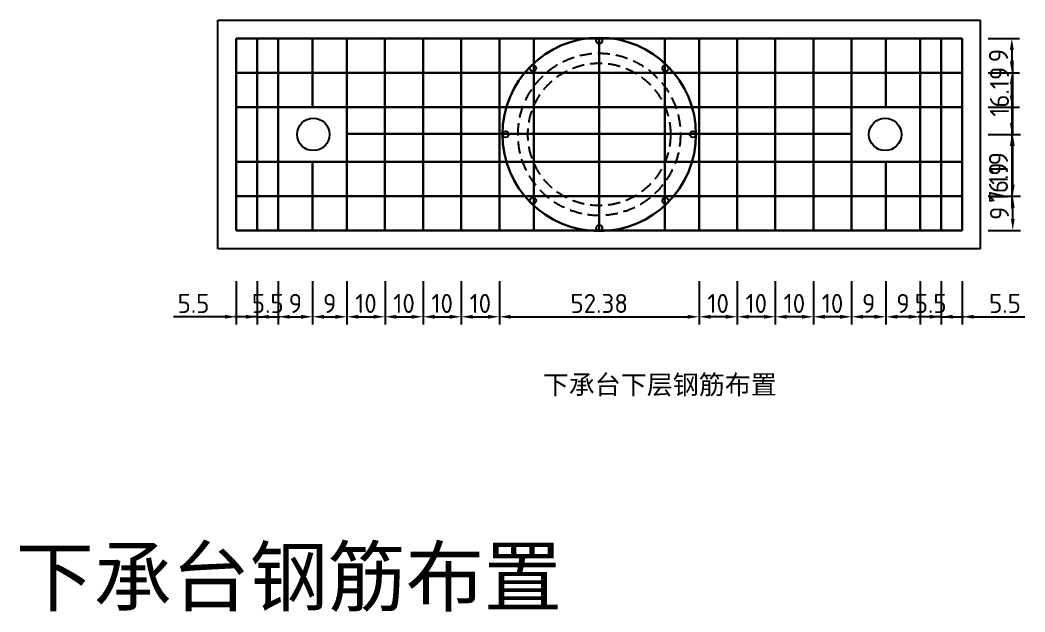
# Model space of a CAD drawing. Header units: millimetres. Extents: x 2537 to 35994, y -14212 to 3650.
# Drawn here: x 4884 to 7519, y -5926 to -4373 of the extents above; entities that cross this region are included whole.
import ezdxf

# ---------------------------------------------------------------- set-up
doc = ezdxf.new("R2010")
doc.units = ezdxf.units.MM
doc.linetypes.add('HIDDEN', pattern=[9.525, 6.35, -3.175])
doc.styles.get("Standard").update_dxf_attribs({"font": 'tssdeng.shx'})
doc.dimstyles.new('ISO-25', dxfattribs={"dimtxt": 50, "dimasz": 30, "dimexe": 20, "dimexo": 20, "dimgap": 10, "dimtad": 1, "dimlfac": 0.1, "dimdsep": 46, "dimtxsty": 'Standard', "dimcen": 30, "dimadec": 0, "dimazin": 0, "dimtfac": 1, "dimtmove": 0, "dimatfit": 3, "dimfxl": 0, "dimarcsym": 0})

# ---------------------------------------------------------------- blocks, each defined once
blk = doc.blocks.new('*U52')
blk.add_circle((0, 0), 8.1)
blk = doc.blocks.new('*U53')
at = {"color": 0, "linetype": 'ByBlock', "lineweight": -2, "transparency": 16777216}
for p, rotation in [((21141.6, -2239), 270), ((20967.9, -2311), 314.9999999999999), ((21315.4, -2311), 225.0000000000001), ((21387.3, -2484.7), 180), ((20967.9, -2658.4), 45.00000000000001), ((21315.4, -2658.4), 135), ((21141.6, -2730.4), 90.00000000000001)]:
    blk.add_blockref('*U52', p, dxfattribs=dict(at, rotation=rotation))
blk.add_blockref('*U52', (20895.9, -2484.7), dxfattribs=at)
blk = doc.blocks.new('*D54')
at = {"color": 0, "lineweight": -2, "transparency": 16777216}
for p, q in [((5450.9, -5058.4), (5450.9, -5171.5)), ((5505.9, -5058.4), (5505.9, -5171.5)), ((5420.9, -5151.5), (5286.3, -5151.5)), ((5505.9, -5151.5), (5450.9, -5151.5)), ((5535.9, -5151.5), (5565.9, -5151.5))]:
    blk.add_line(p, q, dxfattribs=at)
at = {"color": 0, "transparency": 16777216}
for points in [[(5420.9, -5146.5), (5420.9, -5156.5), (5450.9, -5151.5)], [(5535.9, -5146.5), (5535.9, -5156.5), (5505.9, -5151.5)]]:
    blk.add_solid(points, dxfattribs=at)
at = {"layer": 'Defpoints', "color": 0, "transparency": 16777216}
for p in [(5450.9, -5038.4), (5505.9, -5038.4), (5505.9, -5151.5)]:
    blk.add_point(p, dxfattribs=at)
at = {"color": 0, "transparency": 16777216, "insert": (5338.6, -5116.5), "char_height": 50, "attachment_point": 5}
blk.add_mtext('5.5', dxfattribs=at)
blk = doc.blocks.new('*D55')
at = {"color": 0, "lineweight": -2, "transparency": 16777216}
for p, q in [((5505.9, -5058.4), (5505.9, -5171.5)), ((5560.9, -5058.4), (5560.9, -5171.5)), ((5475.9, -5151.5), (5445.9, -5151.5)), ((5505.9, -5151.5), (5560.9, -5151.5)), ((5590.9, -5151.5), (5620.9, -5151.5))]:
    blk.add_line(p, q, dxfattribs=at)
at = {"color": 0, "transparency": 16777216}
for points in [[(5475.9, -5146.5), (5475.9, -5156.5), (5505.9, -5151.5)], [(5590.9, -5146.5), (5590.9, -5156.5), (5560.9, -5151.5)]]:
    blk.add_solid(points, dxfattribs=at)
at = {"layer": 'Defpoints', "color": 0, "transparency": 16777216}
for p in [(5505.9, -5038.4), (5560.9, -5038.4), (5560.9, -5151.5)]:
    blk.add_point(p, dxfattribs=at)
at = {"color": 0, "transparency": 16777216, "insert": (5533.4, -5116.5), "char_height": 50, "attachment_point": 5}
blk.add_mtext('5.5', dxfattribs=at)
blk = doc.blocks.new('*D56')
at = {"color": 0, "lineweight": -2, "transparency": 16777216}
for p, q in [((5560.9, -5058.4), (5560.9, -5171.5)), ((5650.9, -5058.4), (5650.9, -5171.5)), ((5590.9, -5151.5), (5620.9, -5151.5))]:
    blk.add_line(p, q, dxfattribs=at)
at = {"color": 0, "transparency": 16777216}
for points in [[(5590.9, -5146.5), (5590.9, -5156.5), (5560.9, -5151.5)], [(5620.9, -5146.5), (5620.9, -5156.5), (5650.9, -5151.5)]]:
    blk.add_solid(points, dxfattribs=at)
at = {"layer": 'Defpoints', "color": 0, "transparency": 16777216}
for p in [(5560.9, -5038.4), (5650.9, -5038.4), (5650.9, -5151.5)]:
    blk.add_point(p, dxfattribs=at)
at = {"color": 0, "transparency": 16777216, "insert": (5605.9, -5116.5), "char_height": 50, "attachment_point": 5}
blk.add_mtext('9', dxfattribs=at)
blk = doc.blocks.new('*D57')
at = {"color": 0, "lineweight": -2, "transparency": 16777216}
for p, q in [((5650.9, -5058.4), (5650.9, -5171.5)), ((5740.9, -5058.4), (5740.9, -5171.5)), ((5680.9, -5151.5), (5710.9, -5151.5))]:
    blk.add_line(p, q, dxfattribs=at)
at = {"color": 0, "transparency": 16777216}
for points in [[(5680.9, -5146.5), (5680.9, -5156.5), (5650.9, -5151.5)], [(5710.9, -5146.5), (5710.9, -5156.5), (5740.9, -5151.5)]]:
    blk.add_solid(points, dxfattribs=at)
at = {"layer": 'Defpoints', "color": 0, "transparency": 16777216}
for p in [(5650.9, -5038.4), (5740.9, -5038.4), (5740.9, -5151.5)]:
    blk.add_point(p, dxfattribs=at)
at = {"color": 0, "transparency": 16777216, "insert": (5695.9, -5116.5), "char_height": 50, "attachment_point": 5}
blk.add_mtext('9', dxfattribs=at)
blk = doc.blocks.new('*D58')
at = {"color": 0, "lineweight": -2, "transparency": 16777216}
for p, q in [((5740.9, -5058.4), (5740.9, -5171.5)), ((5840.9, -5058.4), (5840.9, -5171.5)), ((5770.9, -5151.5), (5810.9, -5151.5))]:
    blk.add_line(p, q, dxfattribs=at)
at = {"color": 0, "transparency": 16777216}
for points in [[(5770.9, -5146.5), (5770.9, -5156.5), (5740.9, -5151.5)], [(5810.9, -5146.5), (5810.9, -5156.5), (5840.9, -5151.5)]]:
    blk.add_solid(points, dxfattribs=at)
at = {"layer": 'Defpoints', "color": 0, "transparency": 16777216}
for p in [(5740.9, -5038.4), (5840.9, -5038.4), (5840.9, -5151.5)]:
    blk.add_point(p, dxfattribs=at)
at = {"color": 0, "transparency": 16777216, "insert": (5790.9, -5116.5), "char_height": 50, "attachment_point": 5}
blk.add_mtext('10', dxfattribs=at)
blk = doc.blocks.new('*D59')
at = {"color": 0, "lineweight": -2, "transparency": 16777216}
for p, q in [((5840.9, -5058.4), (5840.9, -5171.5)), ((5940.9, -5058.4), (5940.9, -5171.5)), ((5870.9, -5151.5), (5910.9, -5151.5))]:
    blk.add_line(p, q, dxfattribs=at)
at = {"color": 0, "transparency": 16777216}
for points in [[(5870.9, -5146.5), (5870.9, -5156.5), (5840.9, -5151.5)], [(5910.9, -5146.5), (5910.9, -5156.5), (5940.9, -5151.5)]]:
    blk.add_solid(points, dxfattribs=at)
at = {"layer": 'Defpoints', "color": 0, "transparency": 16777216}
for p in [(5840.9, -5038.4), (5940.9, -5038.4), (5940.9, -5151.5)]:
    blk.add_point(p, dxfattribs=at)
at = {"color": 0, "transparency": 16777216, "insert": (5890.9, -5116.5), "char_height": 50, "attachment_point": 5}
blk.add_mtext('10', dxfattribs=at)
blk = doc.blocks.new('*D60')
at = {"color": 0, "lineweight": -2, "transparency": 16777216}
for p, q in [((5940.9, -5058.4), (5940.9, -5171.5)), ((6040.9, -5058.4), (6040.9, -5171.5)), ((5970.9, -5151.5), (6010.9, -5151.5))]:
    blk.add_line(p, q, dxfattribs=at)
at = {"color": 0, "transparency": 16777216}
for points in [[(5970.9, -5146.5), (5970.9, -5156.5), (5940.9, -5151.5)], [(6010.9, -5146.5), (6010.9, -5156.5), (6040.9, -5151.5)]]:
    blk.add_solid(points, dxfattribs=at)
at = {"layer": 'Defpoints', "color": 0, "transparency": 16777216}
for p in [(5940.9, -5038.4), (6040.9, -5038.4), (6040.9, -5151.5)]:
    blk.add_point(p, dxfattribs=at)
at = {"color": 0, "transparency": 16777216, "insert": (5990.9, -5116.5), "char_height": 50, "attachment_point": 5}
blk.add_mtext('10', dxfattribs=at)
blk = doc.blocks.new('*D61')
at = {"color": 0, "lineweight": -2, "transparency": 16777216}
for p, q in [((6040.9, -5058.4), (6040.9, -5171.5)), ((6140.9, -5058.4), (6140.9, -5171.5)), ((6070.9, -5151.5), (6110.9, -5151.5))]:
    blk.add_line(p, q, dxfattribs=at)
at = {"color": 0, "transparency": 16777216}
for points in [[(6070.9, -5146.5), (6070.9, -5156.5), (6040.9, -5151.5)], [(6110.9, -5146.5), (6110.9, -5156.5), (6140.9, -5151.5)]]:
    blk.add_solid(points, dxfattribs=at)
at = {"layer": 'Defpoints', "color": 0, "transparency": 16777216}
for p in [(6040.9, -5038.4), (6140.9, -5038.4), (6140.9, -5151.5)]:
    blk.add_point(p, dxfattribs=at)
at = {"color": 0, "transparency": 16777216, "insert": (6090.9, -5116.5), "char_height": 50, "attachment_point": 5}
blk.add_mtext('10', dxfattribs=at)
blk = doc.blocks.new('*D62')
at = {"color": 0, "lineweight": -2, "transparency": 16777216}
for p, q in [((6140.9, -5058.4), (6140.9, -5171.5)), ((6664.7, -5058.4), (6664.7, -5171.5)), ((6170.9, -5151.5), (6634.7, -5151.5))]:
    blk.add_line(p, q, dxfattribs=at)
at = {"color": 0, "transparency": 16777216}
for points in [[(6170.9, -5146.5), (6170.9, -5156.5), (6140.9, -5151.5)], [(6634.7, -5146.5), (6634.7, -5156.5), (6664.7, -5151.5)]]:
    blk.add_solid(points, dxfattribs=at)
at = {"layer": 'Defpoints', "color": 0, "transparency": 16777216}
for p in [(6140.9, -5038.4), (6664.7, -5038.4), (6664.7, -5151.5)]:
    blk.add_point(p, dxfattribs=at)
at = {"color": 0, "transparency": 16777216, "insert": (6402.8, -5116.5), "char_height": 50, "attachment_point": 5}
blk.add_mtext('52.38', dxfattribs=at)
blk = doc.blocks.new('*D68')
at = {"color": 0, "lineweight": -2, "transparency": 16777216}
for p, q in [((7299.7, -5058.4), (7299.7, -5171.5)), ((7354.7, -5058.4), (7354.7, -5171.5)), ((7269.7, -5151.5), (7239.7, -5151.5)), ((7299.7, -5151.5), (7354.7, -5151.5)), ((7384.7, -5151.5), (7519.3, -5151.5))]:
    blk.add_line(p, q, dxfattribs=at)
at = {"color": 0, "transparency": 16777216}
for points in [[(7269.7, -5146.5), (7269.7, -5156.5), (7299.7, -5151.5)], [(7384.7, -5146.5), (7384.7, -5156.5), (7354.7, -5151.5)]]:
    blk.add_solid(points, dxfattribs=at)
at = {"layer": 'Defpoints', "color": 0, "transparency": 16777216}
for p in [(7299.7, -5038.4), (7354.7, -5038.4), (7299.7, -5151.5)]:
    blk.add_point(p, dxfattribs=at)
at = {"color": 0, "transparency": 16777216, "insert": (7467, -5116.5), "char_height": 50, "attachment_point": 5}
blk.add_mtext('5.5', dxfattribs=at)
blk = doc.blocks.new('*D69')
at = {"color": 0, "lineweight": -2, "transparency": 16777216}
for p, q in [((7244.7, -5058.4), (7244.7, -5171.5)), ((7299.7, -5058.4), (7299.7, -5171.5)), ((7214.7, -5151.5), (7184.7, -5151.5)), ((7299.7, -5151.5), (7244.7, -5151.5)), ((7329.7, -5151.5), (7359.7, -5151.5))]:
    blk.add_line(p, q, dxfattribs=at)
at = {"color": 0, "transparency": 16777216}
for points in [[(7214.7, -5146.5), (7214.7, -5156.5), (7244.7, -5151.5)], [(7329.7, -5146.5), (7329.7, -5156.5), (7299.7, -5151.5)]]:
    blk.add_solid(points, dxfattribs=at)
at = {"layer": 'Defpoints', "color": 0, "transparency": 16777216}
for p in [(7244.7, -5038.4), (7299.7, -5038.4), (7244.7, -5151.5)]:
    blk.add_point(p, dxfattribs=at)
at = {"color": 0, "transparency": 16777216, "insert": (7272.2, -5116.5), "char_height": 50, "attachment_point": 5}
blk.add_mtext('5.5', dxfattribs=at)
blk = doc.blocks.new('*D70')
at = {"color": 0, "lineweight": -2, "transparency": 16777216}
for p, q in [((7154.7, -5058.4), (7154.7, -5171.5)), ((7244.7, -5058.4), (7244.7, -5171.5)), ((7214.7, -5151.5), (7184.7, -5151.5))]:
    blk.add_line(p, q, dxfattribs=at)
at = {"color": 0, "transparency": 16777216}
for points in [[(7184.7, -5146.5), (7184.7, -5156.5), (7154.7, -5151.5)], [(7214.7, -5146.5), (7214.7, -5156.5), (7244.7, -5151.5)]]:
    blk.add_solid(points, dxfattribs=at)
at = {"layer": 'Defpoints', "color": 0, "transparency": 16777216}
for p in [(7154.7, -5038.4), (7244.7, -5038.4), (7154.7, -5151.5)]:
    blk.add_point(p, dxfattribs=at)
at = {"color": 0, "transparency": 16777216, "insert": (7199.7, -5116.5), "char_height": 50, "attachment_point": 5}
blk.add_mtext('9', dxfattribs=at)
blk = doc.blocks.new('*D63')
at = {"color": 0, "lineweight": -2, "transparency": 16777216}
for p, q in [((7064.7, -5058.4), (7064.7, -5171.5)), ((7154.7, -5058.4), (7154.7, -5171.5)), ((7124.7, -5151.5), (7094.7, -5151.5))]:
    blk.add_line(p, q, dxfattribs=at)
at = {"color": 0, "transparency": 16777216}
for points in [[(7094.7, -5146.5), (7094.7, -5156.5), (7064.7, -5151.5)], [(7124.7, -5146.5), (7124.7, -5156.5), (7154.7, -5151.5)]]:
    blk.add_solid(points, dxfattribs=at)
at = {"layer": 'Defpoints', "color": 0, "transparency": 16777216}
for p in [(7064.7, -5038.4), (7154.7, -5038.4), (7064.7, -5151.5)]:
    blk.add_point(p, dxfattribs=at)
at = {"color": 0, "transparency": 16777216, "insert": (7109.7, -5116.5), "char_height": 50, "attachment_point": 5}
blk.add_mtext('9', dxfattribs=at)
blk = doc.blocks.new('*D64')
at = {"color": 0, "lineweight": -2, "transparency": 16777216}
for p, q in [((6964.7, -5058.4), (6964.7, -5171.5)), ((7064.7, -5058.4), (7064.7, -5171.5)), ((7034.7, -5151.5), (6994.7, -5151.5))]:
    blk.add_line(p, q, dxfattribs=at)
at = {"color": 0, "transparency": 16777216}
for points in [[(6994.7, -5146.5), (6994.7, -5156.5), (6964.7, -5151.5)], [(7034.7, -5146.5), (7034.7, -5156.5), (7064.7, -5151.5)]]:
    blk.add_solid(points, dxfattribs=at)
at = {"layer": 'Defpoints', "color": 0, "transparency": 16777216}
for p in [(6964.7, -5038.4), (7064.7, -5038.4), (6964.7, -5151.5)]:
    blk.add_point(p, dxfattribs=at)
at = {"color": 0, "transparency": 16777216, "insert": (7014.7, -5116.5), "char_height": 50, "attachment_point": 5}
blk.add_mtext('10', dxfattribs=at)
blk = doc.blocks.new('*D65')
at = {"color": 0, "lineweight": -2, "transparency": 16777216}
for p, q in [((6864.7, -5058.4), (6864.7, -5171.5)), ((6964.7, -5058.4), (6964.7, -5171.5)), ((6934.7, -5151.5), (6894.7, -5151.5))]:
    blk.add_line(p, q, dxfattribs=at)
at = {"color": 0, "transparency": 16777216}
for points in [[(6894.7, -5146.5), (6894.7, -5156.5), (6864.7, -5151.5)], [(6934.7, -5146.5), (6934.7, -5156.5), (6964.7, -5151.5)]]:
    blk.add_solid(points, dxfattribs=at)
at = {"layer": 'Defpoints', "color": 0, "transparency": 16777216}
for p in [(6864.7, -5038.4), (6964.7, -5038.4), (6864.7, -5151.5)]:
    blk.add_point(p, dxfattribs=at)
at = {"color": 0, "transparency": 16777216, "insert": (6914.7, -5116.5), "char_height": 50, "attachment_point": 5}
blk.add_mtext('10', dxfattribs=at)
blk = doc.blocks.new('*D66')
at = {"color": 0, "lineweight": -2, "transparency": 16777216}
for p, q in [((6764.7, -5058.4), (6764.7, -5171.5)), ((6864.7, -5058.4), (6864.7, -5171.5)), ((6834.7, -5151.5), (6794.7, -5151.5))]:
    blk.add_line(p, q, dxfattribs=at)
at = {"color": 0, "transparency": 16777216}
for points in [[(6794.7, -5146.5), (6794.7, -5156.5), (6764.7, -5151.5)], [(6834.7, -5146.5), (6834.7, -5156.5), (6864.7, -5151.5)]]:
    blk.add_solid(points, dxfattribs=at)
at = {"layer": 'Defpoints', "color": 0, "transparency": 16777216}
for p in [(6764.7, -5038.4), (6864.7, -5038.4), (6764.7, -5151.5)]:
    blk.add_point(p, dxfattribs=at)
at = {"color": 0, "transparency": 16777216, "insert": (6814.7, -5116.5), "char_height": 50, "attachment_point": 5}
blk.add_mtext('10', dxfattribs=at)
blk = doc.blocks.new('*D67')
at = {"color": 0, "lineweight": -2, "transparency": 16777216}
for p, q in [((6664.7, -5058.4), (6664.7, -5171.5)), ((6764.7, -5058.4), (6764.7, -5171.5)), ((6734.7, -5151.5), (6694.7, -5151.5))]:
    blk.add_line(p, q, dxfattribs=at)
at = {"color": 0, "transparency": 16777216}
for points in [[(6694.7, -5146.5), (6694.7, -5156.5), (6664.7, -5151.5)], [(6734.7, -5146.5), (6734.7, -5156.5), (6764.7, -5151.5)]]:
    blk.add_solid(points, dxfattribs=at)
at = {"layer": 'Defpoints', "color": 0, "transparency": 16777216}
for p in [(6664.7, -5038.4), (6764.7, -5038.4), (6664.7, -5151.5)]:
    blk.add_point(p, dxfattribs=at)
at = {"color": 0, "transparency": 16777216, "insert": (6714.7, -5116.5), "char_height": 50, "attachment_point": 5}
blk.add_mtext('10', dxfattribs=at)
blk = doc.blocks.new('*D71')
at = {"color": 0, "lineweight": -2, "transparency": 16777216}
for p, q in [((7422.8, -4834.9), (7507.5, -4834.9)), ((7487.5, -4894.9), (7487.5, -4864.9)), ((7422.8, -4924.9), (7507.5, -4924.9))]:
    blk.add_line(p, q, dxfattribs=at)
at = {"color": 0, "transparency": 16777216}
for points in [[(7482.5, -4864.9), (7492.5, -4864.9), (7487.5, -4834.9)], [(7482.5, -4894.9), (7492.5, -4894.9), (7487.5, -4924.9)]]:
    blk.add_solid(points, dxfattribs=at)
at = {"layer": 'Defpoints', "color": 0, "transparency": 16777216}
for p in [(7402.8, -4834.9), (7487.5, -4834.9), (7402.8, -4924.9)]:
    blk.add_point(p, dxfattribs=at)
at = {"color": 0, "transparency": 16777216, "insert": (7452.5, -4879.9), "char_height": 50, "attachment_point": 5, "rotation": 90}
blk.add_mtext('9', dxfattribs=at)
blk = doc.blocks.new('*D72')
at = {"color": 0, "lineweight": -2, "transparency": 16777216}
for p, q in [((7487.5, -4673), (7487.5, -4478.8)), ((7422.8, -4673), (7507.5, -4673)), ((7487.5, -4804.9), (7487.5, -4703)), ((7422.8, -4834.9), (7507.5, -4834.9))]:
    blk.add_line(p, q, dxfattribs=at)
at = {"color": 0, "transparency": 16777216}
for points in [[(7482.5, -4703), (7492.5, -4703), (7487.5, -4673)], [(7482.5, -4804.9), (7492.5, -4804.9), (7487.5, -4834.9)]]:
    blk.add_solid(points, dxfattribs=at)
at = {"layer": 'Defpoints', "color": 0, "transparency": 16777216}
for p in [(7402.8, -4673), (7487.5, -4673), (7402.8, -4834.9)]:
    blk.add_point(p, dxfattribs=at)
at = {"color": 0, "transparency": 16777216, "insert": (7452.5, -4560.9), "char_height": 50, "attachment_point": 5, "rotation": 90}
blk.add_mtext('16.19', dxfattribs=at)
blk = doc.blocks.new('*D73')
at = {"color": 0, "lineweight": -2, "transparency": 16777216}
for p, q in [((7422.8, -4421.1), (7505, -4421.1)), ((7485, -4451.1), (7485, -4481.1)), ((7422.8, -4511.1), (7505, -4511.1))]:
    blk.add_line(p, q, dxfattribs=at)
at = {"color": 0, "transparency": 16777216}
for points in [[(7480, -4451.1), (7490, -4451.1), (7485, -4421.1)], [(7480, -4481.1), (7490, -4481.1), (7485, -4511.1)]]:
    blk.add_solid(points, dxfattribs=at)
at = {"layer": 'Defpoints', "color": 0, "transparency": 16777216}
for p in [(7402.8, -4421.1), (7402.8, -4511.1), (7485, -4511.1)]:
    blk.add_point(p, dxfattribs=at)
at = {"color": 0, "transparency": 16777216, "insert": (7450, -4466.1), "char_height": 50, "attachment_point": 5, "rotation": 90}
blk.add_mtext('9', dxfattribs=at)
blk = doc.blocks.new('*D74')
at = {"color": 0, "lineweight": -2, "transparency": 16777216}
for p, q in [((7422.8, -4511.1), (7505, -4511.1)), ((7485, -4541.1), (7485, -4643)), ((7422.8, -4673), (7505, -4673)), ((7485, -4673), (7485, -4867.3))]:
    blk.add_line(p, q, dxfattribs=at)
at = {"color": 0, "transparency": 16777216}
for points in [[(7480, -4541.1), (7490, -4541.1), (7485, -4511.1)], [(7480, -4643), (7490, -4643), (7485, -4673)]]:
    blk.add_solid(points, dxfattribs=at)
at = {"layer": 'Defpoints', "color": 0, "transparency": 16777216}
for p in [(7402.8, -4511.1), (7402.8, -4673), (7485, -4673)]:
    blk.add_point(p, dxfattribs=at)
at = {"color": 0, "transparency": 16777216, "insert": (7450, -4785.1), "char_height": 50, "attachment_point": 5, "rotation": 90}
blk.add_mtext('16.19', dxfattribs=at)
blk = doc.blocks.new('*D75')
at = {"color": 0, "lineweight": -2, "transparency": 16777216}
for p, q in [((7485, -4571.1), (7485, -4541.1)), ((7422.8, -4601.1), (7505, -4601.1)), ((7485, -4601.1), (7485, -4673)), ((7422.8, -4673), (7505, -4673)), ((7485, -4703), (7485, -4866.5))]:
    blk.add_line(p, q, dxfattribs=at)
at = {"color": 0, "transparency": 16777216}
for points in [[(7480, -4571.1), (7490, -4571.1), (7485, -4601.1)], [(7480, -4703), (7490, -4703), (7485, -4673)]]:
    blk.add_solid(points, dxfattribs=at)
at = {"layer": 'Defpoints', "color": 0, "transparency": 16777216}
for p in [(7402.8, -4601.1), (7402.8, -4673), (7485, -4673)]:
    blk.add_point(p, dxfattribs=at)
at = {"color": 0, "transparency": 16777216, "insert": (7450, -4799.8), "char_height": 50, "attachment_point": 5, "rotation": 90}
blk.add_mtext('7.19', dxfattribs=at)

msp = doc.modelspace()

# ---------------------------------------------------------------- linework, layer by layer
for p, q in [((5402.787, -4973.026), (5402.787, -4373.026)), ((5402.787, -4373.026), (7402.787, -4373.026)), ((7402.787, -4973.026), (7402.787, -4373.026)), ((7402.787, -4973.026), (5402.787, -4973.026))]:
    msp.add_line(p, q)
at = {"lineweight": 30}
for p, q in [((5450.887, -4924.926), (5450.887, -4421.126)), ((5450.887, -4421.126), (7354.687, -4421.126)), ((5505.887, -4924.926), (5505.887, -4421.126)), ((5560.887, -4924.926), (5560.887, -4421.126)), ((5650.887, -4601.126), (5650.887, -4421.126)), ((5740.887, -4924.926), (5740.887, -4421.126)), ((5840.887, -4924.926), (5840.887, -4421.126)), ((5940.887, -4924.926), (5940.887, -4421.126)), ((6040.887, -4924.926), (6040.887, -4421.126)), ((6140.887, -4924.926), (6140.887, -4421.126)), ((6230.887, -4924.926), (6230.887, -4421.126)), ((6402.787, -4924.926), (6402.787, -4421.126)), ((6574.687, -4924.926), (6574.687, -4421.126)), ((6664.687, -4924.926), (6664.687, -4421.126)), ((6764.687, -4924.926), (6764.687, -4421.126)), ((6864.687, -4924.926), (6864.687, -4421.126)), ((6964.687, -4924.926), (6964.687, -4421.126)), ((7064.687, -4924.926), (7064.687, -4421.126)), ((7154.687, -4601.126), (7154.687, -4421.126)), ((7244.687, -4924.926), (7244.687, -4421.126)), ((7299.687, -4924.926), (7299.687, -4421.126)), ((7354.687, -4924.926), (7354.687, -4421.126)), ((5450.887, -4511.126), (6402.787, -4511.126)), ((7354.687, -4511.126), (6402.787, -4511.126)), ((5450.887, -4601.126), (6402.787, -4601.126)), ((6402.787, -4601.126), (7354.687, -4601.126)), ((6402.787, -4671.126), (5740.887, -4671.126)), ((6402.787, -4671.126), (7064.687, -4671.126)), ((5450.887, -4744.926), (6402.787, -4744.926)), ((5650.887, -4744.926), (5650.887, -4924.926)), ((6402.787, -4744.926), (7354.687, -4744.926)), ((7154.687, -4744.926), (7154.687, -4924.926)), ((5450.887, -4834.926), (6402.787, -4834.926)), ((7354.687, -4834.926), (6402.787, -4834.926)), ((7354.687, -4924.926), (5450.887, -4924.926))]:
    msp.add_line(p, q, dxfattribs=at)
msp.add_circle((6402.787, -4673.026), 253.8, dxfattribs=at)
at = {"linetype": 'HIDDEN', "ltscale": 5}
for radius in [213, 187]:
    msp.add_circle((6402.787, -4673.026), radius, dxfattribs=at)
for centre in [(5652.787, -4673.026), (7152.787, -4673.026)]:
    msp.add_circle(centre, 42.5)

# ---------------------------------------------------------------- block references
at = {"lineweight": 30}
msp.add_blockref('*U53', (-14738.852, -2188.314), dxfattribs=at)

# ---------------------------------------------------------------- texts
at = {"attachment_point": 1}
for s, width, insert, char_height in [('{\\fSimSun|b0|i0|c134|p2;下承台下层钢筋布置}', 659.76718, (6254.667, -5304.53), 50), ('{\\fSimSun|b0|i0|c134|p2;下承台钢筋布置}', 2313.62848, (4872.537, -5758.525), 150)]:
    msp.add_mtext_dynamic_manual_height_columns(s, width=width, gutter_width=12.5, heights=[0], dxfattribs=dict(at, insert=insert, char_height=char_height))

# ---------------------------------------------------------------- dimensions: what is measured, and where the dimension line sits
for base, p1, p2, angle, picture, middle in [((7485.005, -4511.126), (7402.787, -4421.126), (7402.787, -4511.126), 90, '*D73', (7450.005, -4466.126)), ((7487.505, -4673.026), (7402.787, -4834.926), (7402.787, -4673.026), 90, '*D72', (7452.505, -4560.91)), ((7485.005, -4673.026), (7402.787, -4511.126), (7402.787, -4673.026), 90, '*D74', (7450.005, -4785.141)), ((7485.005, -4673.026), (7402.787, -4601.126), (7402.787, -4673.026), 90, '*D75', (7450.005, -4799.756)), ((7487.505, -4834.926), (7402.787, -4924.926), (7402.787, -4834.926), 90, '*D71', (7452.505, -4879.926)), ((6664.687, -5151.456), (6764.687, -5038.387), (6664.687, -5038.387), 180, '*D67', (6714.687, -5116.456)), ((6764.687, -5151.456), (6864.687, -5038.387), (6764.687, -5038.387), 180, '*D66', (6814.687, -5116.456)), ((6864.687, -5151.456), (6964.687, -5038.387), (6864.687, -5038.387), 180, '*D65', (6914.687, -5116.456)), ((6964.687, -5151.456), (7064.687, -5038.387), (6964.687, -5038.387), 180, '*D64', (7014.687, -5116.456)), ((7064.687, -5151.456), (7154.687, -5038.387), (7064.687, -5038.387), 180, '*D63', (7109.687, -5116.456)), ((7154.687, -5151.456), (7244.687, -5038.387), (7154.687, -5038.387), 180, '*D70', (7199.687, -5116.456))]:
    dim = msp.add_linear_dim(base=base, p1=p1, p2=p2, angle=angle, dimstyle='ISO-25')
    dim.commit()
    dim.dimension.update_dxf_attribs({"geometry": picture, "text_midpoint": middle})
for base, p1, p2, picture, middle in [((5505.887, -5151.456), (5450.887, -5038.387), (5505.887, -5038.387), '*D54', (5338.579, -5151.456)), ((5560.887, -5151.456), (5505.887, -5038.387), (5560.887, -5038.387), '*D55', (5533.387, -5151.456))]:
    dim = msp.add_linear_dim(base=base, p1=p1, p2=p2, dimstyle='ISO-25')
    dim.commit()
    dim.dimension.update_dxf_attribs({"geometry": picture, "text_midpoint": middle, "dimtype": 160})
for base, p1, p2, picture, middle in [((5650.887, -5151.456), (5560.887, -5038.387), (5650.887, -5038.387), '*D56', (5605.887, -5116.456)), ((5740.887, -5151.456), (5650.887, -5038.387), (5740.887, -5038.387), '*D57', (5695.887, -5116.456)), ((5840.887, -5151.456), (5740.887, -5038.387), (5840.887, -5038.387), '*D58', (5790.887, -5116.456)), ((5940.887, -5151.456), (5840.887, -5038.387), (5940.887, -5038.387), '*D59', (5890.887, -5116.456)), ((6040.887, -5151.456), (5940.887, -5038.387), (6040.887, -5038.387), '*D60', (5990.887, -5116.456)), ((6140.887, -5151.456), (6040.887, -5038.387), (6140.887, -5038.387), '*D61', (6090.887, -5116.456)), ((6664.687, -5151.456), (6140.887, -5038.387), (6664.687, -5038.387), '*D62', (6402.787, -5116.456))]:
    dim = msp.add_linear_dim(base=base, p1=p1, p2=p2, dimstyle='ISO-25')
    dim.commit()
    dim.dimension.update_dxf_attribs({"geometry": picture, "text_midpoint": middle})
for base, p1, p2, picture, middle in [((7244.687, -5151.456), (7299.687, -5038.387), (7244.687, -5038.387), '*D69', (7272.187, -5151.456)), ((7299.687, -5151.456), (7354.687, -5038.387), (7299.687, -5038.387), '*D68', (7466.995, -5151.456))]:
    dim = msp.add_linear_dim(base=base, p1=p1, p2=p2, angle=180, dimstyle='ISO-25')
    dim.commit()
    dim.dimension.update_dxf_attribs({"geometry": picture, "text_midpoint": middle, "dimtype": 160})

doc.saveas('drawing.dxf')
